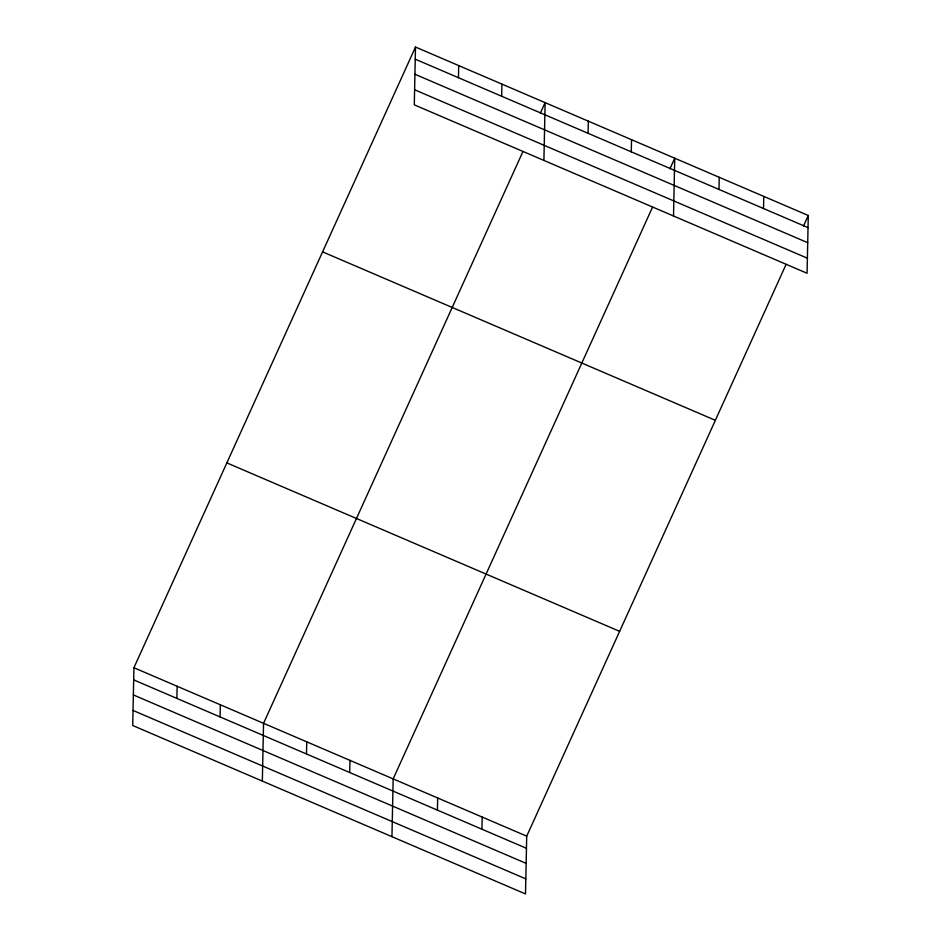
<?xml version="1.0" encoding="UTF-8"?>
<svg xmlns="http://www.w3.org/2000/svg" width="941" height="941" viewBox="0 0 941 941"><rect width="100%" height="100%" fill="white"/><g stroke="black" fill="none" stroke-linecap="round" stroke-linejoin="round"><path stroke-width="1.41" d="M415.499 47.05L414.287 104.839L807.072 273.266L808.284 215.489L415.499 47.05L133.928 667.734L132.716 725.511L525.501 893.95L526.713 836.161L786.1 264.374M176.884 698.398L177.131 686.26M220.088 716.924L220.335 704.785M262.339 781.101L263.551 723.311L522.937 151.525M306.495 753.976L306.754 741.837M349.699 772.502L349.958 760.363M391.95 836.678L393.162 778.901L652.56 207.114M437.424 810.119L437.683 797.98M458.455 77.715L458.702 65.576M481.945 829.209L482.192 817.07M501.659 96.241L501.918 84.102M543.91 160.417L545.121 102.628L540.322 113.202M588.066 133.293L588.325 121.166M631.282 151.83L631.529 139.691M673.521 216.007L674.732 158.217L669.945 168.792M718.995 189.447L719.253 177.308M763.516 208.537L763.763 196.398M803.485 226.052L808.284 215.489M415.252 59.189L808.025 227.616M414.934 74.257L807.719 242.684M414.605 89.771L807.39 258.21M322.587 251.87L715.36 420.309M226.852 462.901L619.625 631.34M133.928 667.734L526.713 836.161M133.669 679.873L526.454 848.3M133.363 694.928L526.137 863.368M133.034 710.455L525.819 878.882"/></g></svg>
